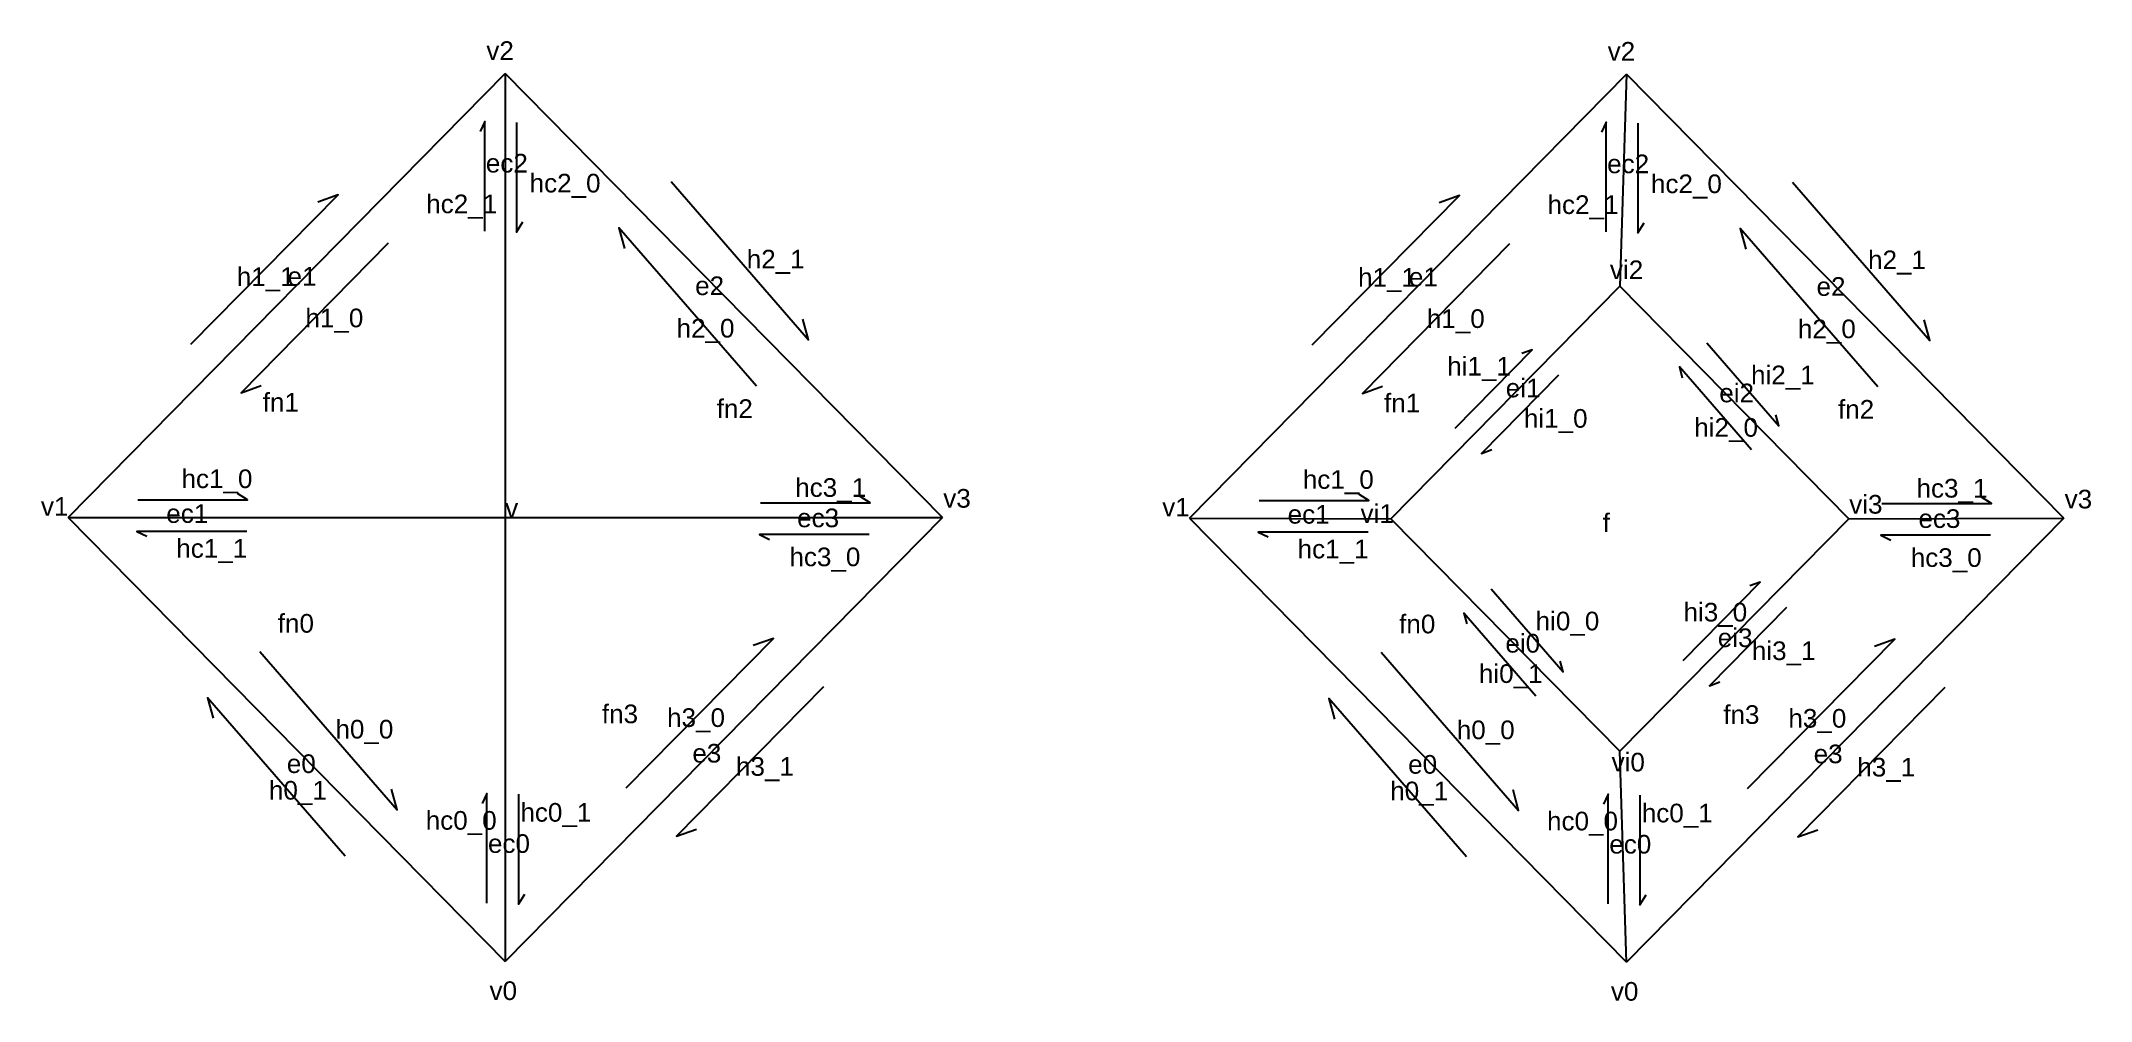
# Model space of a CAD drawing. Header units: millimetres. Extents: x 3323 to 6621, y 2814 to 4358.
import ezdxf

# ---------------------------------------------------------------- set-up
doc = ezdxf.new("R2010")
doc.units = ezdxf.units.MM
doc.styles.get("Standard").update_dxf_attribs({"font": 'arial.ttf', "height": 50})

msp = doc.modelspace()

# ---------------------------------------------------------------- linework, layer by layer
for p, q in [((3366, 3591.7), (4069.5, 4305.9)), ((4773, 3591.7), (4069.5, 4305.9)), ((4069.5, 4305.9), (4069.5, 2877.5)), ((5170.5, 3590.6), (5874.1, 4304.8)), ((5874.1, 4304.8), (5863.2, 3963.7)), ((6577.6, 3590.6), (5874.1, 4304.8)), ((5494.7, 3589.7), (5863.2, 3963.7)), ((6231.6, 3589.7), (5863.2, 3963.7)), ((3366, 3591.7), (4069.5, 2877.5)), ((3366, 3591.7), (4773, 3591.7)), ((4773, 3591.7), (4069.5, 2877.5)), ((5170.5, 3590.6), (5874.1, 2876.4)), ((5170.5, 3590.6), (5494.7, 3589.7)), ((5494.7, 3589.7), (5863.2, 3215.6)), ((6231.6, 3589.7), (5863.2, 3215.6)), ((6577.6, 3590.6), (5874.1, 2876.4)), ((6231.6, 3589.7), (6577.6, 3590.6)), ((5874.1, 2876.4), (5863.2, 3215.6))]:
    msp.add_line(p, q)
for points in [[(4036.8, 4052.2), (4036.8, 4228.9), (4029, 4212.7)], [(4087.7, 4227.4), (4087.7, 4050.7), (4097.9, 4067.1)], [(5841.3, 4051.1), (5841.3, 4227.8), (5833.6, 4211.5)], [(5892.3, 4226.3), (5892.3, 4049.6), (5902.5, 4065.9)], [(4336.5, 4132.3), (4557.8, 3877.6), (4548.7, 3910.8)], [(6141, 4131.2), (6362.3, 3876.5), (6353.2, 3909.7)], [(3563.7, 3870.4), (3800.5, 4110.8), (3768.1, 4099.2)], [(5368.2, 3869.3), (5605, 4109.7), (5572.7, 4098)], [(4473.9, 3803.1), (4252.6, 4057.9), (4261.7, 4024.7)], [(3881.2, 4032.9), (3644.5, 3792.5), (3676.8, 3804.1)], [(5685.8, 4031.8), (5449, 3791.4), (5481.4, 3803)], [(6278.4, 3802), (6057.1, 4056.7), (6066.2, 4023.6)], [(5598.3, 3735.6), (5722.3, 3861.5), (5705.3, 3855.4)], [(6003, 3872.8), (6118.9, 3739.4), (6114.1, 3756.8)], [(6075, 3700.4), (5959.1, 3833.8), (5963.8, 3816.4)], [(5764.6, 3820.7), (5640.5, 3694.8), (5657.5, 3700.9)], [(3478.2, 3620.1), (3654.9, 3620.1), (3638.6, 3630.4)], [(5282.8, 3619), (5459.5, 3619), (5443.1, 3629.2)], [(4480.1, 3615.1), (4656.8, 3615.1), (4640.5, 3625.4)], [(6284.7, 3614), (6461.4, 3614), (6445, 3624.2)], [(3653.5, 3569.2), (3476.8, 3569.2), (3493, 3561.5)], [(4655.4, 3564.2), (4478.6, 3564.2), (4494.9, 3556.4)], [(5458, 3568.1), (5281.3, 3568.1), (5297.5, 3560.3)], [(6459.9, 3563.1), (6283.2, 3563.1), (6299.4, 3555.3)], [(5656.3, 3476.8), (5772.2, 3343.4), (5767.5, 3360.7)], [(5965.2, 3361.8), (6089.2, 3487.7), (6072.2, 3481.6)], [(5728.3, 3304.4), (5612.4, 3437.8), (5617.1, 3420.4)], [(6131.5, 3446.9), (6007.5, 3321), (6024.4, 3327.1)], [(3674.6, 3376.2), (3895.9, 3121.5), (3886.8, 3154.6)], [(4264.3, 3156.7), (4501.1, 3397.1), (4468.7, 3385.5)], [(5479.1, 3375.1), (5700.4, 3120.3), (5691.4, 3153.5)], [(6068.8, 3155.6), (6305.6, 3395.9), (6273.2, 3384.3)], [(3812, 3047), (3590.7, 3301.7), (3599.8, 3268.6)], [(4581.8, 3319.2), (4345, 3078.8), (4377.4, 3090.4)], [(5616.5, 3045.9), (5395.2, 3300.6), (5404.3, 3267.4)], [(6386.4, 3318.1), (6149.6, 3077.7), (6181.9, 3089.3)], [(4040.1, 2971), (4040.1, 3147.8), (4032.3, 3131.5)], [(4091, 3146.3), (4091, 2969.6), (4101.2, 2985.9)], [(5844.6, 2969.9), (5844.6, 3146.6), (5836.9, 3130.4)], [(5895.5, 3145.2), (5895.5, 2968.5), (5905.8, 2984.8)]]:
    msp.add_lwpolyline(points)

# ---------------------------------------------------------------- texts
for s, p in [('v2', (4039.2, 4327.8)), ('v2', (5843.7, 4326.7)), ('ec2', (4038.4, 4146.7)), ('ec2', (5842.9, 4145.6)), ('hc2_0', (4108.8, 4114.6)), ('hc2_0', (5913.3, 4113.5)), ('hc2_1', (3942.4, 4081.2)), ('hc2_1', (5746.9, 4080)), ('h1_1', (3637.5, 3964.1)), ('e1', (3719.3, 3964.6)), ('h2_1', (4458.2, 3992.3)), ('h1_1', (5442, 3962.9)), ('e1', (5523.8, 3963.5)), ('vi2', (5847.3, 3975.2)), ('h2_1', (6262.7, 3991.2)), ('e2', (4375.2, 3949.5)), ('e2', (6179.8, 3948.3)), ('h1_0', (3748, 3897.7)), ('h1_0', (5552.6, 3896.6)), ('h2_0', (4345.3, 3881.2)), ('h2_0', (6149.8, 3880.1)), ('hi1_1', (5585.5, 3820.1)), ('hi2_1', (6074.4, 3806.1)), ('ei1', (5679.7, 3785)), ('ei2', (6023.3, 3777)), ('fn1', (3679.3, 3762)), ('fn2', (4409.8, 3751.8)), ('fn1', (5483.8, 3760.8)), ('hi1_0', (5708.8, 3736.1)), ('fn2', (6214.3, 3750.7)), ('hi2_0', (5983, 3721.6)), ('hc1_0', (3548.6, 3639)), ('hc1_0', (5353.1, 3637.8)), ('hc3_1', (4536.2, 3624.9)), ('v3', (4774.5, 3607.5)), ('vi3', (6232.4, 3597.9)), ('hc3_1', (6340.7, 3623.7)), ('v3', (6579.1, 3606.3)), ('v1', (3322.4, 3594.4)), ('ec1', (3524.1, 3583)), ('v', (4069.5, 3591.7)), ('ec3', (4539.3, 3576)), ('v1', (5126.9, 3593.3)), ('ec1', (5328.7, 3581.8)), ('vi1', (5446, 3583)), ('f', (5835.7, 3568.1)), ('ec3', (6343.8, 3574.9)), ('hc1_1', (3540.2, 3527)), ('hc3_0', (4526.9, 3513.3)), ('hc1_1', (5344.7, 3525.9)), ('hc3_0', (6331.4, 3512.2)), ('fn0', (3703.5, 3406.4)), ('fn0', (5508.1, 3405.3)), ('hi0_0', (5727.7, 3410.1)), ('hi3_0', (5965.7, 3424.4)), ('ei0', (5679.1, 3374.3)), ('ei3', (6020.9, 3383.2)), ('hi3_1', (6075.7, 3362.3)), ('hi0_1', (5636.4, 3325.5)), ('h0_0', (3796.3, 3236.1)), ('fn3', (4225.1, 3260.7)), ('h3_0', (4330, 3254.7)), ('h0_0', (5600.8, 3235)), ('fn3', (6029.7, 3259.6)), ('h3_0', (6134.5, 3253.6)), ('e0', (3718.1, 3180.6)), ('e3', (4370.7, 3197.4)), ('h3_1', (4440.9, 3176.1)), ('e0', (5522.6, 3179.5)), ('vi0', (5850, 3183.1)), ('e3', (6175.2, 3196.3)), ('h3_1', (6245.4, 3175)), ('h0_1', (3689.3, 3137.8)), ('h0_1', (5493.8, 3136.7)), ('hc0_0', (3941.6, 3089.4)), ('hc0_1', (4094, 3102.3)), ('hc0_0', (5746.1, 3088.3)), ('hc0_1', (5898.6, 3101.2)), ('ec0', (4041.8, 3052.1)), ('ec0', (5846.3, 3051)), ('v0', (4044.3, 2815.4)), ('v0', (5848.9, 2814.3)), ('v0', (5848.9, 2814.3))]:
    msp.add_text(s, height=30).set_placement(p)

doc.saveas('drawing.dxf')
